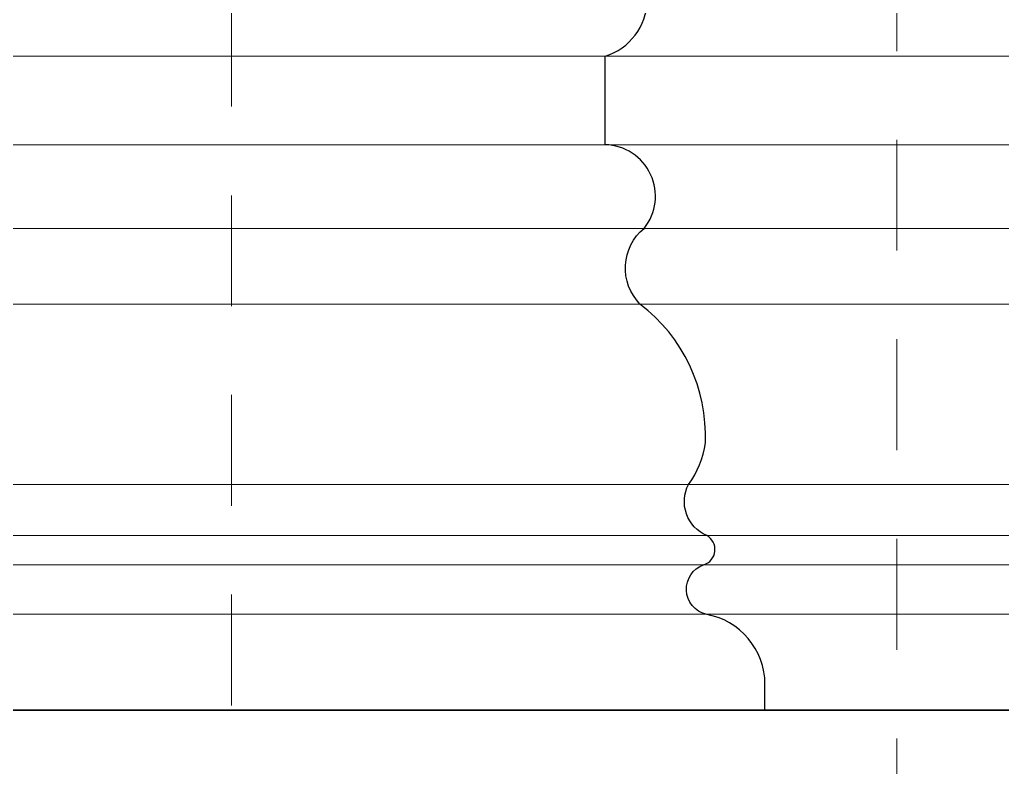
# Model space of a CAD drawing. Header units: millimetres. Extents: x -9564 to 494436, y -140371 to 4257.
# Drawn here: x 109.176 to 110.284, y 116.082 to 116.924 of the extents above; entities that cross this region are included whole.
import ezdxf
from ezdxf.enums import TextEntityAlignment as Align

# ---------------------------------------------------------------- set-up
doc = ezdxf.new("R2010")
doc.units = ezdxf.units.MM
doc.header["$MEASUREMENT"] = 0
doc.linetypes.add('HIDDEN2', pattern=[0.1875, 0.125, -0.0625])
for name, color, linetype, lineweight in [('09-Arsiran', 8, 'Continuous', 5), ('AS', 8, 'HIDDEN2', 5), ('XR-KOP A3_MOZART$0$A-TXTKOP', 3, 'Continuous', 5)]:
    doc.layers.add(name, color=color, linetype=linetype, lineweight=lineweight)
doc.styles.add('HAND', font='ROMAND.SHX', dxfattribs={"width": 0.8, "height": 250})
doc.styles.add('XR-KOP A3_MOZART$0$ROMAND', font='romand.shx', dxfattribs={"height": 2, "bigfont": 'bigfont.shx'})

# ---------------------------------------------------------------- blocks, each defined once
blk = doc.blocks.new('A$C2a879c63')
for p, q in [((145.9495, 14.8401), (136.4796, 14.8401)), ((138.0045, 14.8401), (138.1545, 14.8401)), ((138.1545, 14.8401), (138.8428, 14.8401)), ((138.8428, 14.8401), (139.0245, 14.8401)), ((139.0245, 14.8401), (140.5746, 14.8401))]:
    blk.add_line(p, q)
blk.add_lwpolyline([(138.9573, 14.8401), (138.931, 14.8401), (138.931, 14.8693, 0.36498), (138.8645, 14.9483, -0.741922), (138.8618, 15.0041, 0.66528), (138.8653, 15.0371, -0.438756), (138.8449, 15.0947, 0.123299), (138.8638, 15.1415, 0.24485), (138.7901, 15.2981, -0.438632), (138.7948, 15.3834, 0.621787), (138.7509, 15.4776), (138.7509, 15.5776, 0.319918), (138.7985, 15.6401)], format="xyb")
at = {"layer": '09-Arsiran'}
for p, q in [((146.1559, 15.5776), (136.4796, 15.5776)), ((146.1559, 15.4776), (136.4796, 15.4776)), ((146.112, 15.3834), (136.4796, 15.3834)), ((146.1167, 15.2981), (136.4796, 15.2981)), ((146.0619, 15.0947), (136.4796, 15.0947)), ((146.0415, 15.0371), (136.4796, 15.0371)), ((146.045, 15.0041), (136.4796, 15.0041)), ((146.0423, 14.9483), (136.4796, 14.9483))]:
    blk.add_line(p, q, dxfattribs=at)
at = {"layer": 'AS'}
for p, q in [((138.3295, 6.2956), (138.3295, 23.614)), ((139.0795, 6.1333), (139.0795, 23.614))]:
    blk.add_line(p, q, dxfattribs=at)
at = {"color": 4, "style": 'HAND'}
for tag, height, rotation, p in [('DRY.WASHER', 0.054, 0, (11.9366, 24.9122)), ('PATIO', 0.135, 0, (20.9666, 21.5696)), ('GENSET', 0.135, 0, (18.2157, 17.1045)), ('PLANTERBOX', 0.135, 90, (22.169, 13.2959)), ('PLANTERBOX', 0.135, 0, (18.5224, 11.5633)), ('PATIO', 0.135, 0, (400.0395, 10.821)), ('CARPORT', 0.135, 0, (12.157, 9.7744)), ('CARPORT', 0.135, 0, (20.6202, 9.7744))]:
    blk.add_attdef(tag, text='', height=height, rotation=rotation, dxfattribs=at).set_placement(p, align=Align.MIDDLE)
at = {"layer": 'XR-KOP A3_MOZART$0$A-TXTKOP', "style": 'XR-KOP A3_MOZART$0$ROMAND'}
for tag, p in [('1:200', (37.0468, 3.1879)), ('1:100', (79.0468, 3.1879)), ('1:100', (121.0468, 3.1879)), ('1:100', (163.0468, 3.1879)), ('1:100', (205.0468, 3.1879)), ('1:100', (247.0468, 3.1879)), ('1:100', (289.0468, 3.1879)), ('1:100', (331.0468, 3.1879)), ('1:100', (373.0468, 3.1879)), ('1:100', (415.0468, 3.1879)), ('1:100', (457.0468, 3.1879)), ('1:100', (499.0468, 3.1879))]:
    blk.add_attdef(tag, text='', height=0.1296, dxfattribs=at).set_placement(p, align=Align.MIDDLE)

msp = doc.modelspace()

# ---------------------------------------------------------------- block references
msp.add_blockref('A$C2a879c63', (-28.9148, 101.3058))

doc.saveas('drawing.dxf')
